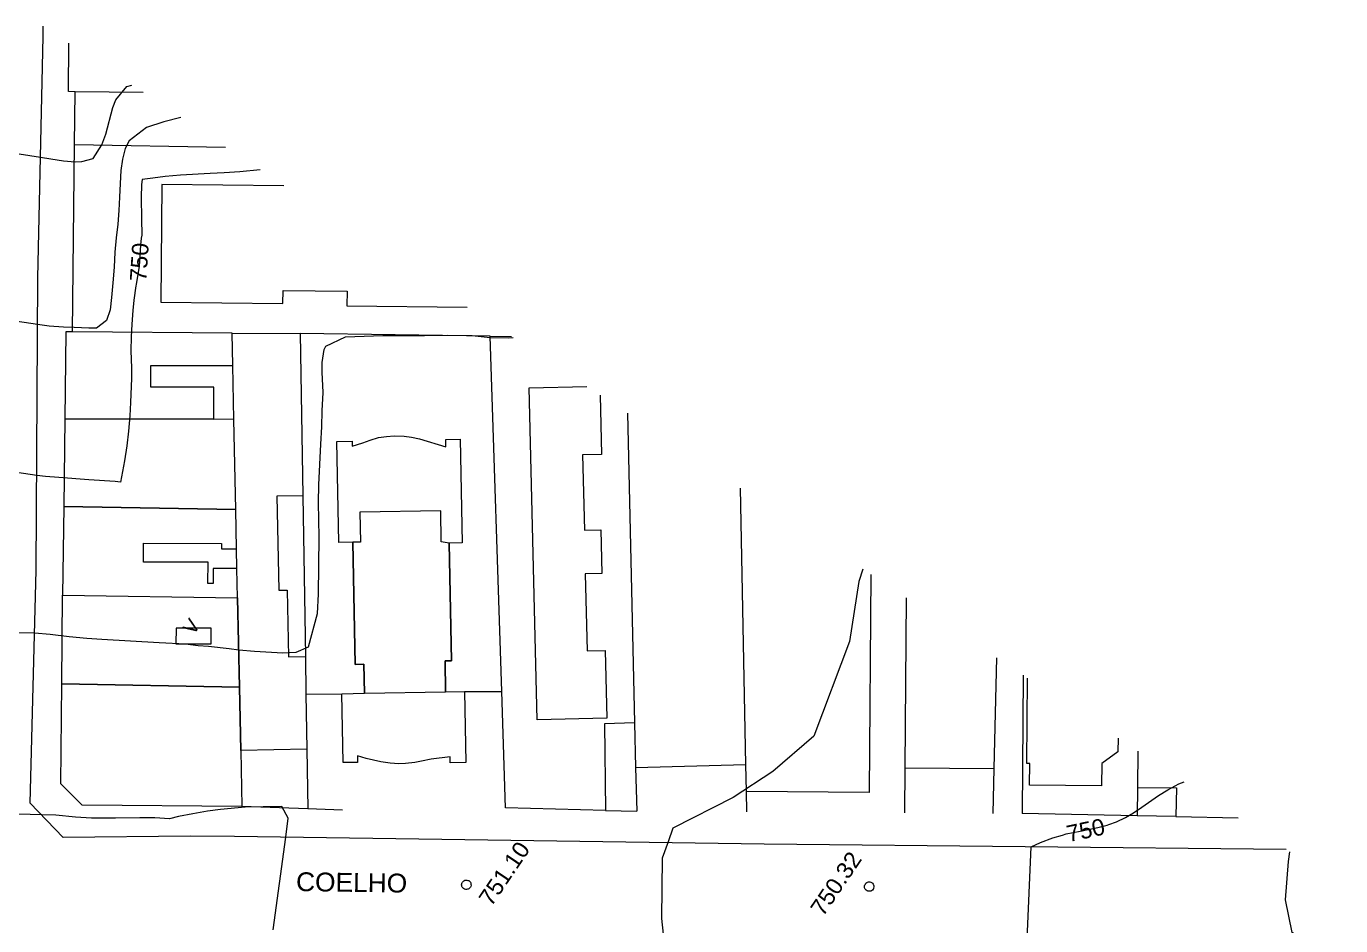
# Model space of a CAD drawing. Header units: metres. Extents: x 325024 to 7190115, y 7391967 to 10157759.
# Drawn here: x 325948.8 to 326088.4, y 7393486.6 to 7393582 of the extents above; entities that cross this region are included whole.
import ezdxf
from ezdxf.enums import TextEntityAlignment as Align

# ---------------------------------------------------------------- set-up
doc = ezdxf.new("R2010")
doc.units = ezdxf.units.M
doc.layers.get('0').update_dxf_attribs({"lineweight": 18})
for name, color, linetype, lineweight in [('100_SIST_VIARIO_MEIO_FIO', 1, 'Continuous', 18), ('160_P_SIMP_ASF_TOP', 7, 'Continuous', 18), ('206_MURO_E_MURO_ARRIMO', 7, 'Continuous', 18), ('214_PROJ_BEIRAL_EDIF', 10, 'Continuous', 18), ('600_CURVA_MESTRA', 14, 'Continuous', 18), ('602_CURVA_MESTRA_TOP', 24, 'Continuous', 18), ('604_CURVA_INTERM', 7, 'Continuous', 18), ('606_PTO_COTADO', 7, 'Continuous', 18), ('624_SEGM_CURVA_MESTRA', 14, 'Continuous', 18)]:
    doc.layers.add(name, color=color, linetype=linetype, lineweight=lineweight)
doc.styles.add('Style-Arial', font='arial.ttf', dxfattribs={"height": 1.75})

# ---------------------------------------------------------------- blocks, each defined once
blk = doc.blocks.new('SP09')
at = {"color": 0, "linetype": 'Continuous'}
blk.add_lwpolyline([(-0.03, -0.51), (-0.14, -0.49), (-0.24, -0.46), (-0.31, -0.42), (-0.35, -0.39), (-0.42, -0.31), (-0.47, -0.24), (-0.51, -0.15), (-0.52, -0.09), (-0.52, 0.03), (-0.51, 0.11), (-0.48, 0.2), (-0.44, 0.27), (-0.4, 0.33), (-0.32, 0.39), (-0.23, 0.44), (-0.15, 0.48), (-0.1, 0.48), (-0.03, 0.48), (0.08, 0.48), (0.19, 0.44), (0.27, 0.4), (0.35, 0.32), (0.41, 0.23), (0.46, 0.11), (0.48, 0.03), (0.48, -0.03), (0.47, -0.08), (0.44, -0.21), (0.38, -0.3), (0.31, -0.38), (0.23, -0.44), (0.1, -0.49), (0.02, -0.51)], close=True, dxfattribs=at)

msp = doc.modelspace()

# ---------------------------------------------------------------- linework, layer by layer
at = {"layer": '100_SIST_VIARIO_MEIO_FIO'}
for points in [[(325966.218, 7393496.063), (325952.772, 7393495.931), (325949.27, 7393499.57), (325949.889, 7393524.27), (325950.062, 7393555.291), (325950.62, 7393580.886), (325950.621, 7393581.973)], [(326082.564, 7393494.657), (326027.16, 7393495.229), (325970.924, 7393496.038), (325966.218, 7393496.063)]]:
    msp.add_lwpolyline(points, dxfattribs=at)
at = {"layer": '206_MURO_E_MURO_ARRIMO'}
for p, q in [((325953.975, 7393569.424), (325954.037, 7393575.02)), ((325953.756, 7393549.555), (325953.975, 7393569.424)), ((325978.716, 7393498.955), (325971.717, 7393499.22)), ((325982.396, 7393498.815), (325978.716, 7393498.955)), ((326010.337, 7393498.789), (326013.648, 7393498.7)), ((326066.736, 7393498.221), (326054.536, 7393498.452)), ((326070.87, 7393498.143), (326066.736, 7393498.221))]:
    msp.add_line(p, q, dxfattribs=at)
for points in [[(325953.975, 7393569.424), (325969.977, 7393569.164)], [(326054.636, 7393513.139), (326054.536, 7393498.452)], [(325978.615, 7393505.307), (325978.716, 7393498.955)], [(326013.517, 7393503.344), (326013.648, 7393498.7)], [(326042.103, 7393503.312), (326042.066, 7393498.528)], [(326051.459, 7393498.471), (326051.578, 7393503.239)], [(326025.312, 7393498.63), (326025.27, 7393500.802)], [(326066.782, 7393501.235), (326066.736, 7393498.221)]]:
    msp.add_lwpolyline(points, dxfattribs=at)
at = {"layer": '214_PROJ_BEIRAL_EDIF'}
for points in [[(325961.25, 7393574.939), (325954.037, 7393575.02), (325953.31, 7393575.045), (325953.35, 7393580.167)], [(325963.244, 7393565.188), (325963.11, 7393552.694), (325976.078, 7393552.555), (325976.093, 7393553.942), (325982.893, 7393553.869), (325982.877, 7393552.309), (325995.653, 7393552.172)], [(325976.194, 7393565.049), (325963.244, 7393565.188)], [(325999.315, 7393511.393), (325998.069, 7393549.099), (326000.345, 7393549.067)], [(326002.233, 7393543.627), (326008.351, 7393543.769)], [(326009.736, 7393542.852), (326009.883, 7393536.546), (326007.896, 7393536.5), (326008.081, 7393528.521), (326009.837, 7393528.562), (326009.944, 7393523.935), (326008.17, 7393523.894), (326008.36, 7393515.727), (326010.296, 7393515.772), (326010.463, 7393508.592), (326003.051, 7393508.42), (326002.233, 7393543.627)], [(326012.645, 7393540.927), (326013.407, 7393508.073), (326010.211, 7393507.992), (326010.337, 7393498.789), (325999.722, 7393499.075), (325999.315, 7393511.393)], [(326012.645, 7393540.927), (326013.407, 7393508.073)], [(326013.407, 7393508.073), (326013.517, 7393503.344), (326025.215, 7393503.668), (326024.65, 7393532.982)], [(326038.474, 7393523.834), (326038.296, 7393500.702), (326025.27, 7393500.802), (326025.215, 7393503.668), (326024.65, 7393532.982)], [(326042.242, 7393521.341), (326042.103, 7393503.312), (326051.578, 7393503.239), (326051.871, 7393514.969)], [(326064.723, 7393506.464), (326064.712, 7393505.021), (326062.999, 7393503.77), (326062.981, 7393501.404), (326055.332, 7393501.463), (326055.35, 7393503.768), (326055.027, 7393503.77), (326055.097, 7393512.834)], [(326066.84, 7393505.063), (326066.782, 7393501.235), (326070.916, 7393501.172), (326070.87, 7393498.143), (326077.486, 7393498.017)]]:
    msp.add_lwpolyline(points, dxfattribs=at)
for points in [[(325970.764, 7393545.973), (325970.694, 7393549.433), (325953.756, 7393549.555), (325953.046, 7393549.569), (325952.928, 7393540.316), (325968.754, 7393540.281), (325968.762, 7393543.676), (325962.046, 7393543.691), (325962.052, 7393545.992)], [(325971.203, 7393524.448), (325971.16, 7393526.546), (325971.075, 7393530.712), (325970.88, 7393540.276), (325970.764, 7393545.973), (325970.694, 7393549.433), (325977.92, 7393549.381), (325978.192, 7393532.169), (325975.433, 7393532.112), (325975.636, 7393522.148), (325976.523, 7393522.166), (325976.668, 7393515.096), (325978.46, 7393515.133), (325978.524, 7393511.133), (325978.615, 7393505.307), (325971.596, 7393505.164), (325971.459, 7393511.855), (325971.266, 7393521.357)], [(325983.517, 7393527.244), (325982.008, 7393527.216), (325981.81, 7393537.934), (325983.434, 7393537.964), (325983.444, 7393537.449), (325984.563, 7393537.795), (325985.329, 7393538.063), (325986.237, 7393538.344), (325987.069, 7393538.471), (325987.9, 7393538.53), (325988.942, 7393538.486), (325989.732, 7393538.399), (325990.594, 7393538.217), (325993.376, 7393537.364), (325993.361, 7393538.142), (325994.905, 7393538.17), (325995.108, 7393527.183), (325993.73, 7393527.158), (325993.961, 7393514.663), (325993.288, 7393514.65), (325993.349, 7393511.373), (325995.361, 7393511.41), (325999.315, 7393511.393), (325998.069, 7393549.099), (325977.92, 7393549.381), (325978.192, 7393532.169), (325978.46, 7393515.133), (325978.524, 7393511.133), (325982.351, 7393511.17), (325984.729, 7393511.214), (325984.672, 7393514.303), (325983.756, 7393514.286)], [(325968.754, 7393540.281), (325952.928, 7393540.316), (325952.809, 7393531.039), (325971.075, 7393530.712), (325970.88, 7393540.276)], [(325983.517, 7393527.244), (325982.008, 7393527.216), (325981.81, 7393537.934), (325983.434, 7393537.964), (325983.444, 7393537.449), (325984.563, 7393537.795), (325985.329, 7393538.063), (325986.237, 7393538.344), (325987.069, 7393538.471), (325987.9, 7393538.53), (325988.942, 7393538.486), (325989.732, 7393538.399), (325990.594, 7393538.217), (325993.376, 7393537.364), (325993.361, 7393538.142), (325994.905, 7393538.17), (325995.108, 7393527.183), (325993.73, 7393527.158), (325992.887, 7393527.27), (325992.826, 7393530.576), (325984.249, 7393530.418), (325984.307, 7393527.259)], [(325971.203, 7393524.448), (325968.688, 7393524.453), (325968.685, 7393522.849), (325968.126, 7393522.85), (325968.131, 7393525.128), (325961.273, 7393525.143), (325961.277, 7393527.128), (325969.575, 7393527.11), (325969.573, 7393526.55), (325971.16, 7393526.546), (325971.075, 7393530.712), (325952.809, 7393531.039), (325952.689, 7393521.641), (325971.266, 7393521.357)], [(325993.73, 7393527.158), (325992.887, 7393527.27), (325992.826, 7393530.576), (325984.249, 7393530.418), (325984.307, 7393527.259), (325983.517, 7393527.244), (325983.756, 7393514.286), (325984.672, 7393514.303), (325984.729, 7393511.214), (325993.349, 7393511.373), (325993.288, 7393514.65), (325993.961, 7393514.663)], [(325952.689, 7393521.641), (325971.266, 7393521.357), (325971.459, 7393511.855), (325952.6, 7393512.229)], [(325964.732, 7393518.138), (325964.728, 7393516.458), (325968.447, 7393516.45), (325968.451, 7393518.129)], [(325971.596, 7393505.164), (325971.717, 7393499.22), (325954.787, 7393499.339), (325952.499, 7393501.623), (325952.6, 7393512.229), (325971.459, 7393511.855)], [(325982.351, 7393511.17), (325984.729, 7393511.214), (325993.349, 7393511.373), (325995.361, 7393511.41), (325995.5, 7393503.859), (325993.837, 7393503.828), (325993.825, 7393504.477), (325991.803, 7393504.236), (325990.777, 7393504.008), (325990.096, 7393503.881), (325989.095, 7393503.767), (325988.38, 7393503.75), (325987.458, 7393503.823), (325986.481, 7393503.962), (325984.934, 7393504.284), (325983.997, 7393504.591), (325984.01, 7393503.894), (325982.486, 7393503.866)]]:
    msp.add_lwpolyline(points, close=True, dxfattribs=at)
at = {"layer": '600_CURVA_MESTRA', "elevation": 750}
for points in [[(325973.649, 7393566.734), (325971.502, 7393566.531), (325969.843, 7393566.437), (325968.35, 7393566.374), (325965.211, 7393566.184), (325963.596, 7393566.048), (325962.288, 7393565.848), (325961.139, 7393565.722), (325961.073, 7393565.198), (325961.045, 7393563.804), (325961.079, 7393561.557), (325961.095, 7393559.817), (325961.052, 7393559.489)], [(326063.748, 7393497.296), (326064.572, 7393497.576), (326065.505, 7393498.037), (326066.377, 7393498.552), (326067.26, 7393499.146), (326069.017, 7393500.371), (326070.007, 7393500.987), (326071.159, 7393501.596), (326071.723, 7393501.831)], [(326055.065, 7393485.135), (326055.516, 7393494.936), (326056.488, 7393495.405), (326057.786, 7393495.87), (326058.809, 7393496.17)]]:
    msp.add_lwpolyline(points, dxfattribs=at)
at = {"layer": '600_CURVA_MESTRA', "elevation": 750, "flags": 128}
msp.add_lwpolyline([(325960.468, 7393554.451), (325960.258, 7393552.904), (325960.146, 7393551.832), (325960.037, 7393550.371), (325959.964, 7393549.018), (325959.93, 7393547.543), (325960.017, 7393545.731), (325960.008, 7393544.649), (325959.92, 7393542.062), (325959.83, 7393540.649), (325959.692, 7393539.038), (325959.507, 7393537.484), (325959.258, 7393535.888), (325958.834, 7393533.626), (325958.277, 7393533.678), (325955.469, 7393533.868), (325952.295, 7393534.124), (325950.895, 7393534.217), (325949.945, 7393534.329), (325939.738, 7393535.853)], dxfattribs=at)
at = {"layer": '604_CURVA_INTERM', "flags": 128}
for points, elevation in [([(325940.134, 7393569.695), (325950.341, 7393568.087), (325951.463, 7393567.903), (325952.782, 7393567.709), (325954.04, 7393567.604), (325954.748, 7393567.631), (325955.954, 7393567.948), (325956.871, 7393569.405), (325957.279, 7393570.542), (325958.027, 7393573.37), (325958.35, 7393574.166), (325959.496, 7393575.588), (325960.053, 7393575.731)], 748), ([(325965.251, 7393572.291), (325963.423, 7393571.846), (325961.587, 7393571.243), (325959.778, 7393569.825), (325959.322, 7393569.01), (325959.046, 7393567.892), (325958.881, 7393566.687), (325958.822, 7393565.3), (325958.721, 7393563.834), (325958.654, 7393562.417), (325958.542, 7393560.97), (325958.388, 7393559.516), (325958.253, 7393558), (325958.185, 7393556.439), (325958.021, 7393554.773), (325957.889, 7393553.207), (325957.753, 7393551.885), (325957.361, 7393550.774), (325956.3, 7393549.959), (325955.465, 7393549.957), (325953.918, 7393550.029), (325952.806, 7393550.046), (325951.267, 7393550.148), (325950.034, 7393550.352), (325939.81, 7393551.858)], 749), ([(325946.305, 7393517.685), (325949.723, 7393517.623), (325951.368, 7393517.482), (325953.391, 7393517.257), (325955.27, 7393517.07), (325956.861, 7393516.956), (325962.952, 7393516.617), (325965.746, 7393516.46), (325967.101, 7393516.302), (325968.185, 7393516.207), (325970.363, 7393515.961), (325971.399, 7393515.814), (325973.068, 7393515.672), (325976.078, 7393515.514), (325977.479, 7393515.566), (325978.794, 7393516.149), (325979.758, 7393519.688), (325979.858, 7393521.723), (325979.928, 7393527.791), (325979.848, 7393531.447), (325979.886, 7393533.319), (325980.094, 7393537.65), (325980.209, 7393539.493), (325980.248, 7393541.171), (325980.342, 7393543.126), (325980.261, 7393545.284), (325980.253, 7393546.305), (325980.461, 7393547.698), (325980.642, 7393548.035), (325982.708, 7393549.014), (325984.711, 7393549.116), (325986.686, 7393549.177), (325991.102, 7393549.165), (325993.551, 7393549.195), (325996.172, 7393549.156), (325998.079, 7393548.974), (326000.039, 7393548.924), (326000.523, 7393548.949)], 751), ([(325975.029, 7393486.135), (325976.379, 7393495.959), (325976.653, 7393497.959), (325975.975, 7393499.195), (325973.975, 7393499.187), (325972.064, 7393499.131), (325969.446, 7393498.889), (325968.061, 7393498.718), (325966.516, 7393498.437), (325965.005, 7393498.133), (325964.027, 7393497.903), (325962.494, 7393498.013), (325960.91, 7393498.012), (325958.327, 7393497.964), (325955.77, 7393497.972), (325954.082, 7393498.067), (325951.987, 7393498.292), (325950.477, 7393498.316), (325939.182, 7393498.653)], 752), ([(326088.356, 7393484.006), (326085.611, 7393484.495), (326083.205, 7393485.845), (326082.497, 7393489.316), (326082.808, 7393493.387), (326082.939, 7393494.409)], 749)]:
    msp.add_lwpolyline(points, dxfattribs=dict(at, elevation=elevation))
at = {"layer": '604_CURVA_INTERM', "elevation": 751}
msp.add_lwpolyline([(326037.645, 7393524.383), (326037.222, 7393523.088), (326036.205, 7393516.73), (326032.428, 7393506.674), (326028.073, 7393502.936), (326023.854, 7393500.181), (326017.477, 7393496.921), (326016.957, 7393495.466), (326016.334, 7393493.723), (326016.277, 7393487.319), (326016.428, 7393485.664)], dxfattribs=at)
at = {"layer": '624_SEGM_CURVA_MESTRA', "elevation": 750}
for points in [[(325961.052, 7393559.489), (325960.958, 7393558.762), (325960.807, 7393556.544), (325960.488, 7393554.597), (325960.468, 7393554.451)], [(326058.809, 7393496.17), (326059.227, 7393496.293), (326060.713, 7393496.582), (326062.561, 7393496.977), (326063.562, 7393497.233), (326063.748, 7393497.296)]]:
    msp.add_lwpolyline(points, dxfattribs=at)

# ---------------------------------------------------------------- block references
at = {"layer": '606_PTO_COTADO', "rotation": 55.83005668387076}
for p in [(325995.554, 7393490.932, 751.1), (326038.32, 7393490.737, 750.32)]:
    msp.add_blockref('SP09', p, dxfattribs=at)

# ---------------------------------------------------------------- texts
at = {"layer": '160_P_SIMP_ASF_TOP', "style": 'Style-Arial'}
msp.add_text('COELHO', height=2, rotation=359.17619, dxfattribs=at).set_placement((325977.477, 7393491.24), align=Align.MIDDLE_LEFT)
at = {"layer": '214_PROJ_BEIRAL_EDIF', "style": 'Style-Arial'}
msp.add_text('V', height=1.5, rotation=55.83006, dxfattribs=at).set_placement((325966.59, 7393517.294))
at = {"layer": '602_CURVA_MESTRA_TOP', "style": 'Style-Arial'}
for rotation, p in [(86.08649, (325960.835, 7393556.965)), (12.07225, (326061.285, 7393496.704))]:
    msp.add_text('750', height=1.75, rotation=rotation, dxfattribs=at).set_placement(p, align=Align.MIDDLE_CENTER)
at = {"layer": '606_PTO_COTADO', "style": 'Style-Arial'}
for s, p in [('751.10', (325999.573, 7393492.092, 751.1)), ('750.32', (326034.784, 7393491.032, 750.32))]:
    msp.add_text(s, height=1.75, rotation=55.83006, dxfattribs=at).set_placement(p, align=Align.MIDDLE_CENTER)

doc.saveas('drawing.dxf')
